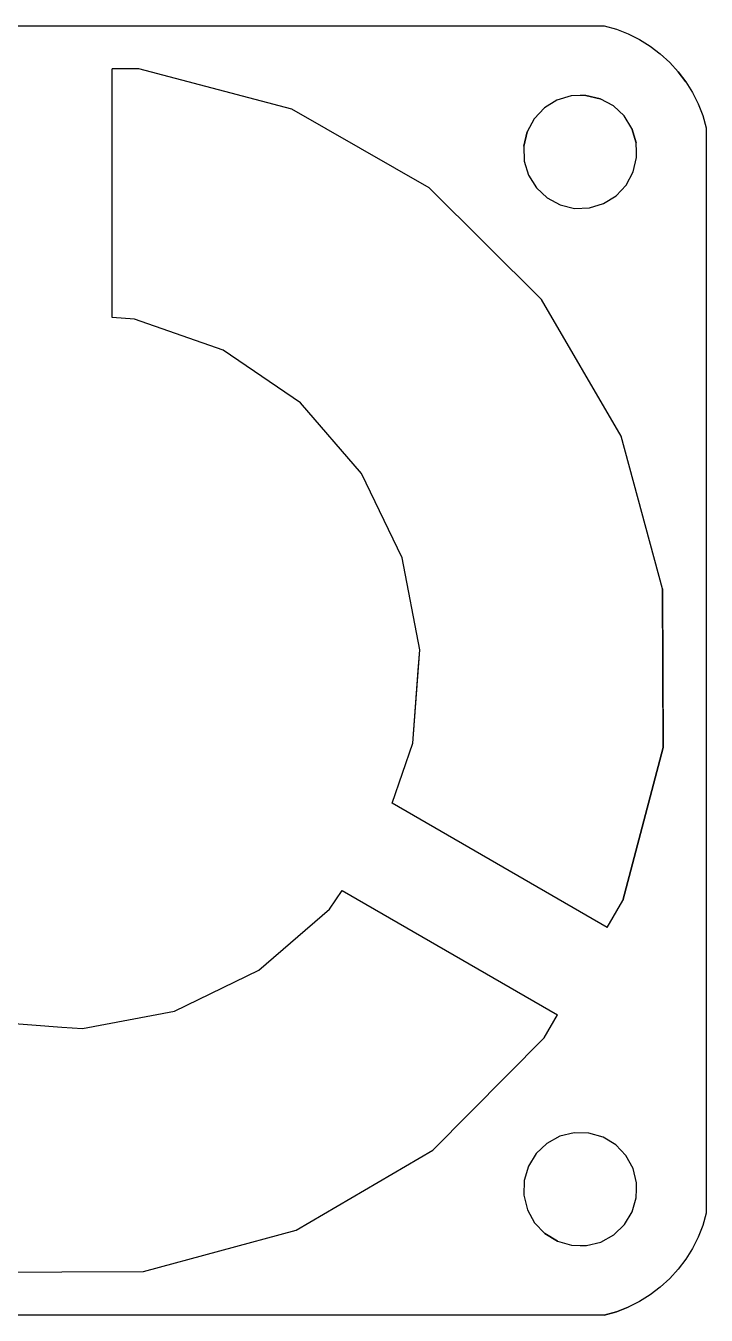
# Model space of a CAD drawing. Header units: metres. Extents: x 0 to 5.2, y 0 to 4.45.
# Drawn here: x 3.473 to 4.307, y 1.499 to 3.079 of the extents above; entities that cross this region are included whole.
import ezdxf

# ---------------------------------------------------------------- set-up
doc = ezdxf.new("R2010")
doc.units = ezdxf.units.M

msp = doc.modelspace()

# ---------------------------------------------------------------- linework, layer by layer
at = {"layer": '40mm_fan'}
for p, q in [((2.8815, 3.079, -0.4625), (4.1525, 3.079, -0.4625)), ((2.8815, 3.079, -0.0625), (4.1525, 3.079, -0.0625)), ((4.1525, 3.079, -0.4625), (4.1525, 3.079, -0.0625)), ((4.1525, 3.079, -0.0625), (4.182, 3.079, -0.0625)), ((4.1525, 3.079, -0.4625), (4.182, 3.079, -0.4625)), ((4.182, 3.079, -0.4625), (4.1969, 3.0747, -0.4625)), ((4.182, 3.079, -0.4625), (4.182, 3.079, -0.0625)), ((4.182, 3.079, -0.0625), (4.1969, 3.0747, -0.0625)), ((4.1969, 3.0747, -0.4625), (4.2113, 3.0691, -0.4625)), ((4.1969, 3.0747, -0.0625), (4.2113, 3.0691, -0.0625)), ((4.1969, 3.0747, -0.4625), (4.1969, 3.0747, -0.0625)), ((4.2113, 3.0691, -0.4625), (4.2252, 3.0621, -0.4625)), ((4.2113, 3.0691, -0.4625), (4.2113, 3.0691, -0.0625)), ((4.2113, 3.0691, -0.0625), (4.2252, 3.0621, -0.0625)), ((4.2252, 3.0621, -0.4625), (4.2384, 3.054, -0.4625)), ((4.2252, 3.0621, -0.0625), (4.2384, 3.054, -0.0625)), ((4.2252, 3.0621, -0.4625), (4.2252, 3.0621, -0.0625)), ((4.2384, 3.054, -0.4625), (4.2507, 3.0446, -0.4625)), ((4.2384, 3.054, -0.0625), (4.2507, 3.0446, -0.0625)), ((4.2384, 3.054, -0.4625), (4.2384, 3.054, -0.0625)), ((4.2507, 3.0446, -0.4625), (4.2622, 3.0342, -0.4625)), ((4.2507, 3.0446, -0.4625), (4.2507, 3.0446, -0.0625)), ((4.2507, 3.0446, -0.0625), (4.2622, 3.0342, -0.0625)), ((4.2622, 3.0342, -0.4625), (4.2726, 3.0227, -0.4625)), ((4.2622, 3.0342, -0.0625), (4.2726, 3.0227, -0.0625)), ((4.2622, 3.0342, -0.4625), (4.2622, 3.0342, -0.0625)), ((3.6112, 3.0263, -0.0625), (3.5785, 3.0261, -0.0625)), ((3.6112, 3.0263, -0.4625), (3.5785, 3.0261, -0.4625)), ((3.5785, 2.7214, -0.0625), (3.5785, 3.0261, -0.0625)), ((3.5785, 2.7214, -0.4625), (3.5785, 3.0261, -0.4625)), ((3.5785, 3.0261, -0.0625), (3.5785, 3.0261, -0.4625)), ((3.7988, 2.9768, -0.0625), (3.6112, 3.0263, -0.0625)), ((3.7988, 2.9768, -0.4625), (3.6112, 3.0263, -0.4625)), ((3.6112, 3.0263, -0.0625), (3.6112, 3.0263, -0.4625)), ((4.2726, 3.0227, -0.4625), (4.282, 3.0104, -0.4625)), ((4.2726, 3.0227, -0.0625), (4.282, 3.0104, -0.0625)), ((4.2726, 3.0227, -0.4625), (4.2726, 3.0227, -0.0625)), ((4.282, 3.0104, -0.4625), (4.2901, 2.9972, -0.4625)), ((4.282, 3.0104, -0.0625), (4.2901, 2.9972, -0.0625)), ((4.282, 3.0104, -0.4625), (4.282, 3.0104, -0.0625)), ((4.1239, 2.9879, -0.4625), (4.1085, 2.9783, -0.4625)), ((4.1239, 2.9879, -0.0625), (4.1085, 2.9783, -0.0625)), ((4.1413, 2.9931, -0.4625), (4.1239, 2.9879, -0.4625)), ((4.1413, 2.9931, -0.0625), (4.1239, 2.9879, -0.0625)), ((4.1239, 2.9879, -0.0625), (4.1239, 2.9879, -0.4625)), ((4.1525, 2.9934, -0.0625), (4.1413, 2.9931, -0.0625)), ((4.1525, 2.9934, -0.4625), (4.1413, 2.9931, -0.4625)), ((4.1413, 2.9931, -0.0625), (4.1413, 2.9931, -0.4625)), ((4.1594, 2.9937, -0.0625), (4.1525, 2.9934, -0.0625)), ((4.1594, 2.9937, -0.4625), (4.1525, 2.9934, -0.4625)), ((4.1525, 2.9934, -0.0625), (4.1525, 2.9934, -0.4625)), ((4.1771, 2.9895, -0.0625), (4.1594, 2.9937, -0.0625)), ((4.1771, 2.9895, -0.4625), (4.1594, 2.9937, -0.4625)), ((4.1594, 2.9937, -0.0625), (4.1594, 2.9937, -0.4625)), ((4.1931, 2.9809, -0.0625), (4.1771, 2.9895, -0.0625)), ((4.1771, 2.9895, -0.0625), (4.1771, 2.9895, -0.4625)), ((4.1931, 2.9809, -0.4625), (4.1771, 2.9895, -0.4625)), ((4.2901, 2.9972, -0.4625), (4.2971, 2.9833, -0.4625)), ((4.2901, 2.9972, -0.0625), (4.2971, 2.9833, -0.0625)), ((4.2901, 2.9972, -0.4625), (4.2901, 2.9972, -0.0625)), ((3.9672, 2.8804, -0.0625), (3.7988, 2.9768, -0.0625)), ((3.9672, 2.8804, -0.4625), (3.7988, 2.9768, -0.4625)), ((3.7988, 2.9768, -0.0625), (3.7988, 2.9768, -0.4625)), ((4.1085, 2.9783, -0.0625), (4.0961, 2.9651, -0.0625)), ((4.1085, 2.9783, -0.4625), (4.0961, 2.9651, -0.4625)), ((4.1085, 2.9783, -0.0625), (4.1085, 2.9783, -0.4625)), ((4.2063, 2.9685, -0.0625), (4.1931, 2.9809, -0.0625)), ((4.2063, 2.9685, -0.4625), (4.1931, 2.9809, -0.4625)), ((4.1931, 2.9809, -0.0625), (4.1931, 2.9809, -0.4625)), ((4.2971, 2.9833, -0.0625), (4.3027, 2.9689, -0.0625)), ((4.2971, 2.9833, -0.4625), (4.3027, 2.9689, -0.4625)), ((4.2971, 2.9833, -0.4625), (4.2971, 2.9833, -0.0625)), ((4.0961, 2.9651, -0.4625), (4.0875, 2.9491, -0.4625)), ((4.0961, 2.9651, -0.0625), (4.0875, 2.9491, -0.0625)), ((4.0961, 2.9651, -0.0625), (4.0961, 2.9651, -0.4625)), ((4.2159, 2.9531, -0.0625), (4.2063, 2.9685, -0.0625)), ((4.2159, 2.9531, -0.4625), (4.2063, 2.9685, -0.4625)), ((4.2063, 2.9685, -0.0625), (4.2063, 2.9685, -0.4625)), ((4.3027, 2.9689, -0.4625), (4.307, 2.954, -0.4625)), ((4.3027, 2.9689, -0.0625), (4.307, 2.954, -0.0625)), ((4.3027, 2.9689, -0.4625), (4.3027, 2.9689, -0.0625)), ((4.0875, 2.9491, -0.4625), (4.0833, 2.9314, -0.4625)), ((4.0875, 2.9491, -0.0625), (4.0833, 2.9314, -0.0625)), ((4.0875, 2.9491, -0.0625), (4.0875, 2.9491, -0.4625)), ((4.2159, 2.9531, -0.0625), (4.2159, 2.9531, -0.4625)), ((4.2211, 2.9357, -0.0625), (4.2159, 2.9531, -0.0625)), ((4.2211, 2.9357, -0.4625), (4.2159, 2.9531, -0.4625)), ((4.307, 2.954, -0.4625), (4.307, 2.954, -0.0625)), ((4.307, 2.954, -0.4625), (4.307, 2.9245, -0.4625)), ((4.307, 2.954, -0.0625), (4.307, 2.9245, -0.0625)), ((4.0833, 2.9314, -0.0625), (4.0839, 2.9133, -0.0625)), ((4.0833, 2.9314, -0.0625), (4.0833, 2.9314, -0.4625)), ((4.0833, 2.9314, -0.4625), (4.0839, 2.9133, -0.4625)), ((4.2214, 2.9245, -0.4625), (4.2211, 2.9357, -0.4625)), ((4.2211, 2.9357, -0.0625), (4.2211, 2.9357, -0.4625)), ((4.2214, 2.9245, -0.0625), (4.2211, 2.9357, -0.0625)), ((4.2217, 2.9176, -0.0625), (4.2214, 2.9245, -0.0625)), ((4.2217, 2.9176, -0.4625), (4.2214, 2.9245, -0.4625)), ((4.2214, 2.9245, -0.0625), (4.2214, 2.9245, -0.4625)), ((4.307, 2.9245, -0.4625), (4.307, 1.6535, -0.4625)), ((4.307, 2.9245, -0.0625), (4.307, 1.6535, -0.0625)), ((4.307, 2.9245, -0.4625), (4.307, 2.9245, -0.0625)), ((4.0839, 2.9133, -0.4625), (4.0891, 2.8959, -0.4625)), ((4.0839, 2.9133, -0.0625), (4.0839, 2.9133, -0.4625)), ((4.0839, 2.9133, -0.0625), (4.0891, 2.8959, -0.0625)), ((4.2175, 2.8999, -0.4625), (4.2217, 2.9176, -0.4625)), ((4.2175, 2.8999, -0.0625), (4.2217, 2.9176, -0.0625)), ((4.2217, 2.9176, -0.0625), (4.2217, 2.9176, -0.4625)), ((4.0891, 2.8959, -0.4625), (4.0987, 2.8805, -0.4625)), ((4.0891, 2.8959, -0.0625), (4.0891, 2.8959, -0.4625)), ((4.0891, 2.8959, -0.0625), (4.0987, 2.8805, -0.0625)), ((4.2089, 2.8839, -0.0625), (4.2175, 2.8999, -0.0625)), ((4.2089, 2.8839, -0.4625), (4.2175, 2.8999, -0.4625)), ((4.2175, 2.8999, -0.0625), (4.2175, 2.8999, -0.4625)), ((4.1049, 2.7437, -0.0625), (3.9672, 2.8804, -0.0625)), ((4.1049, 2.7437, -0.4625), (3.9672, 2.8804, -0.4625)), ((3.9672, 2.8804, -0.0625), (3.9672, 2.8804, -0.4625)), ((4.0987, 2.8805, -0.0625), (4.0987, 2.8805, -0.4625)), ((4.0987, 2.8805, -0.0625), (4.1119, 2.8681, -0.0625)), ((4.0987, 2.8805, -0.4625), (4.1119, 2.8681, -0.4625)), ((4.1965, 2.8707, -0.0625), (4.2089, 2.8839, -0.0625)), ((4.1965, 2.8707, -0.4625), (4.2089, 2.8839, -0.4625)), ((4.2089, 2.8839, -0.0625), (4.2089, 2.8839, -0.4625)), ((4.1119, 2.8681, -0.4625), (4.1279, 2.8595, -0.4625)), ((4.1119, 2.8681, -0.0625), (4.1119, 2.8681, -0.4625)), ((4.1119, 2.8681, -0.0625), (4.1279, 2.8595, -0.0625)), ((4.1637, 2.8559, -0.0625), (4.1811, 2.8611, -0.0625)), ((4.1637, 2.8559, -0.4625), (4.1811, 2.8611, -0.4625)), ((4.1811, 2.8611, -0.4625), (4.1965, 2.8707, -0.4625)), ((4.1811, 2.8611, -0.0625), (4.1965, 2.8707, -0.0625)), ((4.1811, 2.8611, -0.0625), (4.1811, 2.8611, -0.4625)), ((4.1965, 2.8707, -0.0625), (4.1965, 2.8707, -0.4625)), ((4.1279, 2.8595, -0.0625), (4.1456, 2.8553, -0.0625)), ((4.1279, 2.8595, -0.4625), (4.1456, 2.8553, -0.4625)), ((4.1279, 2.8595, -0.0625), (4.1279, 2.8595, -0.4625)), ((4.1456, 2.8553, -0.4625), (4.1637, 2.8559, -0.4625)), ((4.1456, 2.8553, -0.0625), (4.1637, 2.8559, -0.0625)), ((4.1456, 2.8553, -0.0625), (4.1456, 2.8553, -0.4625)), ((4.1637, 2.8559, -0.0625), (4.1637, 2.8559, -0.4625)), ((4.2026, 2.5761, -0.0625), (4.1049, 2.7437, -0.0625)), ((4.2026, 2.5761, -0.4625), (4.1049, 2.7437, -0.4625)), ((4.1049, 2.7437, -0.0625), (4.1049, 2.7437, -0.4625)), ((3.6061, 2.7194, -0.0625), (3.5785, 2.7214, -0.0625)), ((3.6061, 2.7194, -0.4625), (3.5785, 2.7214, -0.4625)), ((3.5785, 2.7214, -0.0625), (3.5785, 2.7214, -0.4625)), ((3.7145, 2.6816, -0.0625), (3.6061, 2.7194, -0.0625)), ((3.7145, 2.6816, -0.4625), (3.6061, 2.7194, -0.4625)), ((3.6061, 2.7194, -0.0625), (3.6061, 2.7194, -0.4625)), ((3.8094, 2.6171, -0.0625), (3.7145, 2.6816, -0.0625)), ((3.8094, 2.6171, -0.4625), (3.7145, 2.6816, -0.4625)), ((3.7145, 2.6816, -0.0625), (3.7145, 2.6816, -0.4625)), ((3.8843, 2.5303, -0.0625), (3.8094, 2.6171, -0.0625)), ((3.8843, 2.5303, -0.4625), (3.8094, 2.6171, -0.4625)), ((3.8094, 2.6171, -0.0625), (3.8094, 2.6171, -0.4625)), ((4.2535, 2.3889, -0.0625), (4.2026, 2.5761, -0.0625)), ((4.2535, 2.3889, -0.4625), (4.2026, 2.5761, -0.4625)), ((4.2026, 2.5761, -0.0625), (4.2026, 2.5761, -0.4625)), ((3.9343, 2.427, -0.0625), (3.8843, 2.5303, -0.0625)), ((3.9343, 2.427, -0.4625), (3.8843, 2.5303, -0.4625)), ((3.8843, 2.5303, -0.0625), (3.8843, 2.5303, -0.4625)), ((3.9558, 2.3143, -0.0625), (3.9343, 2.427, -0.0625)), ((3.9558, 2.3143, -0.4625), (3.9343, 2.427, -0.4625)), ((3.9343, 2.427, -0.0625), (3.9343, 2.427, -0.4625)), ((4.2543, 2.1948, -0.0625), (4.2535, 2.3889, -0.0625)), ((4.2543, 2.1948, -0.4625), (4.2535, 2.3889, -0.4625)), ((4.2535, 2.3889, -0.0625), (4.2535, 2.3889, -0.4625)), ((3.9474, 2.1999, -0.0625), (3.9558, 2.3143, -0.0625)), ((3.9474, 2.1999, -0.4625), (3.9558, 2.3143, -0.4625)), ((3.9558, 2.3143, -0.0625), (3.9558, 2.3143, -0.4625)), ((3.9218, 2.1263, -0.0625), (3.9474, 2.1999, -0.0625)), ((3.9218, 2.1263, -0.4625), (3.9474, 2.1999, -0.4625)), ((3.9474, 2.1999, -0.0625), (3.9474, 2.1999, -0.4625)), ((4.2048, 2.0072, -0.0625), (4.2543, 2.1948, -0.0625)), ((4.2048, 2.0072, -0.4625), (4.2543, 2.1948, -0.4625)), ((4.2543, 2.1948, -0.0625), (4.2543, 2.1948, -0.4625)), ((4.1857, 1.9739, -0.0625), (3.9218, 2.1263, -0.0625)), ((4.1857, 1.9739, -0.4625), (3.9218, 2.1263, -0.4625)), ((3.9218, 2.1263, -0.0625), (3.9218, 2.1263, -0.4625)), ((3.8451, 1.9966, -0.0625), (3.8607, 2.0195, -0.0625)), ((3.8451, 1.9966, -0.4625), (3.8607, 2.0195, -0.4625)), ((3.8607, 2.0195, -0.0625), (4.1246, 1.8672, -0.0625)), ((3.8607, 2.0195, -0.4625), (4.1246, 1.8672, -0.4625)), ((3.8607, 2.0195, -0.0625), (3.8607, 2.0195, -0.4625)), ((4.1857, 1.9739, -0.0625), (4.2048, 2.0072, -0.0625)), ((4.1857, 1.9739, -0.4625), (4.2048, 2.0072, -0.4625)), ((4.2048, 2.0072, -0.0625), (4.2048, 2.0072, -0.4625)), ((3.7583, 1.9217, -0.0625), (3.8451, 1.9966, -0.0625)), ((3.7583, 1.9217, -0.4625), (3.8451, 1.9966, -0.4625)), ((3.8451, 1.9966, -0.0625), (3.8451, 1.9966, -0.4625)), ((4.1857, 1.9739, -0.0625), (4.1857, 1.9739, -0.4625)), ((3.655, 1.8717, -0.0625), (3.7583, 1.9217, -0.0625)), ((3.655, 1.8717, -0.4625), (3.7583, 1.9217, -0.4625)), ((3.7583, 1.9217, -0.0625), (3.7583, 1.9217, -0.4625)), ((3.5423, 1.8502, -0.4625), (3.655, 1.8717, -0.4625)), ((3.5423, 1.8502, -0.0625), (3.655, 1.8717, -0.0625)), ((3.655, 1.8717, -0.0625), (3.655, 1.8717, -0.4625)), ((4.1084, 1.8388, -0.0625), (4.1246, 1.8672, -0.0625)), ((4.1084, 1.8388, -0.4625), (4.1246, 1.8672, -0.4625)), ((4.1246, 1.8672, -0.0625), (4.1246, 1.8672, -0.4625)), ((3.4279, 1.8586, -0.0625), (3.517, 1.8521, -0.0625)), ((3.4279, 1.8586, -0.4625), (3.517, 1.8521, -0.4625)), ((3.517, 1.8521, -0.0625), (3.5423, 1.8502, -0.0625)), ((3.517, 1.8521, -0.4625), (3.5423, 1.8502, -0.4625)), ((3.517, 1.8521, -0.0625), (3.517, 1.8521, -0.4625)), ((3.5423, 1.8502, -0.0625), (3.5423, 1.8502, -0.4625)), ((3.9717, 1.7011, -0.0625), (4.1084, 1.8388, -0.0625)), ((3.9717, 1.7011, -0.4625), (4.1084, 1.8388, -0.4625)), ((4.1084, 1.8388, -0.0625), (4.1084, 1.8388, -0.4625)), ((4.1449, 1.7226, -0.0625), (4.1273, 1.7183, -0.0625)), ((4.1449, 1.7226, -0.4625), (4.1273, 1.7183, -0.4625)), ((4.1631, 1.7222, -0.0625), (4.1449, 1.7226, -0.0625)), ((4.1631, 1.7222, -0.4625), (4.1449, 1.7226, -0.4625)), ((4.1449, 1.7226, -0.0625), (4.1449, 1.7226, -0.4625)), ((4.1114, 1.7095, -0.4625), (4.0983, 1.697, -0.4625)), ((4.1114, 1.7095, -0.0625), (4.0983, 1.697, -0.0625)), ((4.1273, 1.7183, -0.0625), (4.1114, 1.7095, -0.0625)), ((4.1273, 1.7183, -0.4625), (4.1114, 1.7095, -0.4625)), ((4.1114, 1.7095, -0.0625), (4.1114, 1.7095, -0.4625)), ((4.1273, 1.7183, -0.0625), (4.1273, 1.7183, -0.4625)), ((4.1805, 1.7171, -0.0625), (4.1631, 1.7222, -0.0625)), ((4.1805, 1.7171, -0.4625), (4.1631, 1.7222, -0.4625)), ((4.1631, 1.7222, -0.0625), (4.1631, 1.7222, -0.4625)), ((4.1805, 1.7171, -0.0625), (4.1805, 1.7171, -0.4625)), ((4.196, 1.7077, -0.0625), (4.1805, 1.7171, -0.0625)), ((4.196, 1.7077, -0.4625), (4.1805, 1.7171, -0.4625)), ((4.2085, 1.6946, -0.4625), (4.196, 1.7077, -0.4625)), ((4.2085, 1.6946, -0.0625), (4.196, 1.7077, -0.0625)), ((4.196, 1.7077, -0.0625), (4.196, 1.7077, -0.4625)), ((3.8041, 1.6034, -0.0625), (3.9717, 1.7011, -0.0625)), ((3.8041, 1.6034, -0.4625), (3.9717, 1.7011, -0.4625)), ((3.9717, 1.7011, -0.0625), (3.9717, 1.7011, -0.4625)), ((4.0983, 1.697, -0.0625), (4.0889, 1.6815, -0.0625)), ((4.0983, 1.697, -0.4625), (4.0889, 1.6815, -0.4625)), ((4.0983, 1.697, -0.0625), (4.0983, 1.697, -0.4625)), ((4.2173, 1.6787, -0.0625), (4.2085, 1.6946, -0.0625)), ((4.2085, 1.6946, -0.0625), (4.2085, 1.6946, -0.4625)), ((4.2173, 1.6787, -0.4625), (4.2085, 1.6946, -0.4625)), ((4.0889, 1.6815, -0.0625), (4.0838, 1.6641, -0.0625)), ((4.0889, 1.6815, -0.4625), (4.0838, 1.6641, -0.4625)), ((4.0889, 1.6815, -0.0625), (4.0889, 1.6815, -0.4625)), ((4.2173, 1.6787, -0.0625), (4.2173, 1.6787, -0.4625)), ((4.2216, 1.6611, -0.0625), (4.2173, 1.6787, -0.0625)), ((4.2216, 1.6611, -0.4625), (4.2173, 1.6787, -0.4625)), ((4.0838, 1.6641, -0.4625), (4.0834, 1.6459, -0.4625)), ((4.0838, 1.6641, -0.0625), (4.0834, 1.6459, -0.0625)), ((4.0838, 1.6641, -0.0625), (4.0838, 1.6641, -0.4625)), ((4.2214, 1.6535, -0.0625), (4.2216, 1.6611, -0.0625)), ((4.2214, 1.6535, -0.4625), (4.2216, 1.6611, -0.4625)), ((4.2216, 1.6611, -0.0625), (4.2216, 1.6611, -0.4625)), ((4.0834, 1.6459, -0.0625), (4.0877, 1.6283, -0.0625)), ((4.0834, 1.6459, -0.4625), (4.0877, 1.6283, -0.4625)), ((4.0834, 1.6459, -0.0625), (4.0834, 1.6459, -0.4625)), ((4.2212, 1.6429, -0.0625), (4.2214, 1.6535, -0.0625)), ((4.2212, 1.6429, -0.4625), (4.2214, 1.6535, -0.4625)), ((4.2214, 1.6535, -0.0625), (4.2214, 1.6535, -0.4625)), ((4.307, 1.6535, -0.4625), (4.307, 1.6535, -0.0625)), ((4.307, 1.6535, -0.0625), (4.307, 1.624, -0.0625)), ((4.307, 1.6535, -0.4625), (4.307, 1.624, -0.4625)), ((4.0877, 1.6283, -0.0625), (4.0965, 1.6124, -0.0625)), ((4.0877, 1.6283, -0.4625), (4.0965, 1.6124, -0.4625)), ((4.0877, 1.6283, -0.0625), (4.0877, 1.6283, -0.4625)), ((4.2161, 1.6255, -0.0625), (4.2212, 1.6429, -0.0625)), ((4.2161, 1.6255, -0.4625), (4.2212, 1.6429, -0.4625)), ((4.2212, 1.6429, -0.0625), (4.2212, 1.6429, -0.4625)), ((4.0965, 1.6124, -0.0625), (4.109, 1.5993, -0.0625)), ((4.0965, 1.6124, -0.4625), (4.109, 1.5993, -0.4625)), ((4.0965, 1.6124, -0.0625), (4.0965, 1.6124, -0.4625)), ((4.2067, 1.61, -0.4625), (4.2161, 1.6255, -0.4625)), ((4.2067, 1.61, -0.0625), (4.2161, 1.6255, -0.0625)), ((4.2161, 1.6255, -0.0625), (4.2161, 1.6255, -0.4625)), ((4.307, 1.624, -0.4625), (4.3027, 1.6091, -0.4625)), ((4.307, 1.624, -0.0625), (4.3027, 1.6091, -0.0625)), ((4.307, 1.624, -0.4625), (4.307, 1.624, -0.0625)), ((3.6169, 1.5525, -0.0625), (3.8041, 1.6034, -0.0625)), ((3.6169, 1.5525, -0.4625), (3.8041, 1.6034, -0.4625)), ((3.8041, 1.6034, -0.0625), (3.8041, 1.6034, -0.4625)), ((4.109, 1.5993, -0.0625), (4.109, 1.5993, -0.4625)), ((4.109, 1.5993, -0.0625), (4.1245, 1.5899, -0.0625)), ((4.109, 1.5993, -0.4625), (4.1245, 1.5899, -0.4625)), ((4.1777, 1.5887, -0.0625), (4.1936, 1.5975, -0.0625)), ((4.1777, 1.5887, -0.4625), (4.1936, 1.5975, -0.4625)), ((4.1936, 1.5975, -0.4625), (4.2067, 1.61, -0.4625)), ((4.1936, 1.5975, -0.0625), (4.2067, 1.61, -0.0625)), ((4.1936, 1.5975, -0.0625), (4.1936, 1.5975, -0.4625)), ((4.2067, 1.61, -0.0625), (4.2067, 1.61, -0.4625)), ((4.3027, 1.6091, -0.4625), (4.2971, 1.5947, -0.4625)), ((4.3027, 1.6091, -0.0625), (4.2971, 1.5947, -0.0625)), ((4.3027, 1.6091, -0.4625), (4.3027, 1.6091, -0.0625)), ((4.1245, 1.5899, -0.4625), (4.1419, 1.5848, -0.4625)), ((4.1245, 1.5899, -0.0625), (4.1419, 1.5848, -0.0625)), ((4.1245, 1.5899, -0.0625), (4.1245, 1.5899, -0.4625)), ((4.1419, 1.5848, -0.0625), (4.1525, 1.5846, -0.0625)), ((4.1419, 1.5848, -0.4625), (4.1525, 1.5846, -0.4625)), ((4.1419, 1.5848, -0.0625), (4.1419, 1.5848, -0.4625)), ((4.1525, 1.5846, -0.0625), (4.1601, 1.5844, -0.0625)), ((4.1525, 1.5846, -0.0625), (4.1525, 1.5846, -0.4625)), ((4.1525, 1.5846, -0.4625), (4.1601, 1.5844, -0.4625)), ((4.1601, 1.5844, -0.4625), (4.1777, 1.5887, -0.4625)), ((4.1601, 1.5844, -0.0625), (4.1777, 1.5887, -0.0625)), ((4.1601, 1.5844, -0.0625), (4.1601, 1.5844, -0.4625)), ((4.1777, 1.5887, -0.0625), (4.1777, 1.5887, -0.4625)), ((4.2901, 1.5808, -0.4625), (4.282, 1.5676, -0.4625)), ((4.2901, 1.5808, -0.0625), (4.282, 1.5676, -0.0625)), ((4.2971, 1.5947, -0.4625), (4.2901, 1.5808, -0.4625)), ((4.2971, 1.5947, -0.0625), (4.2901, 1.5808, -0.0625)), ((4.2901, 1.5808, -0.4625), (4.2901, 1.5808, -0.0625)), ((4.2971, 1.5947, -0.4625), (4.2971, 1.5947, -0.0625)), ((4.282, 1.5676, -0.4625), (4.2726, 1.5553, -0.4625)), ((4.282, 1.5676, -0.0625), (4.2726, 1.5553, -0.0625)), ((4.282, 1.5676, -0.4625), (4.282, 1.5676, -0.0625)), ((3.4228, 1.5517, -0.0625), (3.517, 1.5521, -0.0625)), ((3.4228, 1.5517, -0.4625), (3.517, 1.5521, -0.4625)), ((3.517, 1.5521, -0.0625), (3.6169, 1.5525, -0.0625)), ((3.517, 1.5521, -0.4625), (3.6169, 1.5525, -0.4625)), ((3.517, 1.5521, -0.0625), (3.517, 1.5521, -0.4625)), ((3.6169, 1.5525, -0.0625), (3.6169, 1.5525, -0.4625)), ((4.2726, 1.5553, -0.4625), (4.2622, 1.5438, -0.4625)), ((4.2726, 1.5553, -0.0625), (4.2622, 1.5438, -0.0625)), ((4.2726, 1.5553, -0.4625), (4.2726, 1.5553, -0.0625)), ((4.2507, 1.5334, -0.4625), (4.2384, 1.524, -0.4625)), ((4.2507, 1.5334, -0.0625), (4.2384, 1.524, -0.0625)), ((4.2622, 1.5438, -0.4625), (4.2507, 1.5334, -0.4625)), ((4.2622, 1.5438, -0.0625), (4.2507, 1.5334, -0.0625)), ((4.2507, 1.5334, -0.4625), (4.2507, 1.5334, -0.0625)), ((4.2622, 1.5438, -0.4625), (4.2622, 1.5438, -0.0625)), ((4.2384, 1.524, -0.4625), (4.2252, 1.5159, -0.4625)), ((4.2384, 1.524, -0.0625), (4.2252, 1.5159, -0.0625)), ((4.2384, 1.524, -0.4625), (4.2384, 1.524, -0.0625)), ((4.1969, 1.5033, -0.4625), (4.182, 1.499, -0.4625)), ((4.1969, 1.5033, -0.0625), (4.182, 1.499, -0.0625)), ((4.2113, 1.5089, -0.4625), (4.1969, 1.5033, -0.4625)), ((4.2113, 1.5089, -0.0625), (4.1969, 1.5033, -0.0625)), ((4.1969, 1.5033, -0.4625), (4.1969, 1.5033, -0.0625)), ((4.2252, 1.5159, -0.4625), (4.2113, 1.5089, -0.4625)), ((4.2252, 1.5159, -0.0625), (4.2113, 1.5089, -0.0625)), ((4.2113, 1.5089, -0.4625), (4.2113, 1.5089, -0.0625)), ((4.2252, 1.5159, -0.4625), (4.2252, 1.5159, -0.0625)), ((4.1525, 1.499, -0.4625), (2.8815, 1.499, -0.4625)), ((4.1525, 1.499, -0.0625), (2.8815, 1.499, -0.0625)), ((4.1525, 1.499, -0.4625), (4.1525, 1.499, -0.0625)), ((4.182, 1.499, -0.0625), (4.1525, 1.499, -0.0625)), ((4.182, 1.499, -0.4625), (4.1525, 1.499, -0.4625)), ((4.182, 1.499, -0.4625), (4.182, 1.499, -0.0625))]:
    msp.add_line(p, q, dxfattribs=at)
at = {"layer": 'Group#13'}
for p, q in [((2.8815, 3.079, -0.0625), (4.1525, 3.079, -0.0625)), ((2.8815, 3.079), (4.1525, 3.079)), ((4.1525, 3.079, -0.0625), (4.182, 3.079, -0.0625)), ((4.1525, 3.079), (4.182, 3.079)), ((4.1525, 3.079, -0.0625), (4.1525, 3.079)), ((4.182, 3.079, -0.0625), (4.1969, 3.0747, -0.0625)), ((4.182, 3.079), (4.1969, 3.0747)), ((4.182, 3.079, -0.0625), (4.182, 3.079)), ((4.1969, 3.0747, -0.0625), (4.2113, 3.0691, -0.0625)), ((4.1969, 3.0747), (4.2113, 3.0691)), ((4.1969, 3.0747, -0.0625), (4.1969, 3.0747)), ((4.2113, 3.0691, -0.0625), (4.2252, 3.0621, -0.0625)), ((4.2113, 3.0691), (4.2252, 3.0621)), ((4.2113, 3.0691, -0.0625), (4.2113, 3.0691)), ((4.2252, 3.0621, -0.0625), (4.2384, 3.054, -0.0625)), ((4.2252, 3.0621), (4.2384, 3.054)), ((4.2252, 3.0621, -0.0625), (4.2252, 3.0621)), ((4.2384, 3.054, -0.0625), (4.2507, 3.0446, -0.0625)), ((4.2384, 3.054), (4.2507, 3.0446)), ((4.2384, 3.054, -0.0625), (4.2384, 3.054)), ((4.2622, 3.0342, -0.0625), (4.2507, 3.0446, -0.0625)), ((4.2622, 3.0342), (4.2507, 3.0446)), ((4.2507, 3.0446, -0.0625), (4.2507, 3.0446)), ((4.2622, 3.0342, -0.0625), (4.2726, 3.0227, -0.0625)), ((4.2622, 3.0342), (4.2726, 3.0227)), ((4.2622, 3.0342, -0.0625), (4.2622, 3.0342)), ((3.6112, 3.0263, 0.0625), (3.5785, 3.0261, 0.0625)), ((3.6112, 3.0263, -0.0625), (3.5785, 3.0261, -0.0625)), ((3.5785, 2.7214, 0.0625), (3.5785, 3.0261, 0.0625)), ((3.5785, 3.0261, -0.0625), (3.5785, 3.0261, 0.0625)), ((3.5785, 2.7214, -0.0625), (3.5785, 3.0261, -0.0625)), ((3.7988, 2.9768, 0.0625), (3.6112, 3.0263, 0.0625)), ((3.6112, 3.0263, -0.0625), (3.6112, 3.0263, 0.0625)), ((3.7988, 2.9768, -0.0625), (3.6112, 3.0263, -0.0625)), ((4.282, 3.0104, -0.0625), (4.2726, 3.0227, -0.0625)), ((4.282, 3.0104), (4.2726, 3.0227)), ((4.2726, 3.0227, -0.0625), (4.2726, 3.0227)), ((4.282, 3.0104, -0.0625), (4.2901, 2.9972, -0.0625)), ((4.282, 3.0104), (4.2901, 2.9972)), ((4.282, 3.0104, -0.0625), (4.282, 3.0104)), ((4.1239, 2.9879, 0.0625), (4.1085, 2.9783, 0.0625)), ((4.1239, 2.9879, -0.0625), (4.1085, 2.9783, -0.0625)), ((4.1413, 2.9931, 0.0625), (4.1239, 2.9879, 0.0625)), ((4.1413, 2.9931, -0.0625), (4.1239, 2.9879, -0.0625)), ((4.1239, 2.9879, -0.0625), (4.1239, 2.9879, 0.0625)), ((4.1525, 2.9934, 0.0625), (4.1413, 2.9931, 0.0625)), ((4.1525, 2.9934, -0.0625), (4.1413, 2.9931, -0.0625)), ((4.1413, 2.9931, -0.0625), (4.1413, 2.9931, 0.0625)), ((4.1594, 2.9937, 0.0625), (4.1525, 2.9934, 0.0625)), ((4.1594, 2.9937, -0.0625), (4.1525, 2.9934, -0.0625)), ((4.1525, 2.9934, -0.0625), (4.1525, 2.9934, 0.0625)), ((4.1594, 2.9937, 0.0625), (4.1771, 2.9895, 0.0625)), ((4.1594, 2.9937, -0.0625), (4.1771, 2.9895, -0.0625)), ((4.1594, 2.9937, -0.0625), (4.1594, 2.9937, 0.0625)), ((4.1931, 2.9809, 0.0625), (4.1771, 2.9895, 0.0625)), ((4.1931, 2.9809, -0.0625), (4.1771, 2.9895, -0.0625)), ((4.1771, 2.9895, -0.0625), (4.1771, 2.9895, 0.0625)), ((4.2901, 2.9972, -0.0625), (4.2971, 2.9833, -0.0625)), ((4.2901, 2.9972), (4.2971, 2.9833)), ((4.2901, 2.9972, -0.0625), (4.2901, 2.9972)), ((3.9672, 2.8804, -0.0625), (3.7988, 2.9768, -0.0625)), ((3.9672, 2.8804, 0.0625), (3.7988, 2.9768, 0.0625)), ((3.7988, 2.9768, -0.0625), (3.7988, 2.9768, 0.0625)), ((4.1085, 2.9783, 0.0625), (4.0961, 2.9651, 0.0625)), ((4.1085, 2.9783, -0.0625), (4.0961, 2.9651, -0.0625)), ((4.1085, 2.9783, -0.0625), (4.1085, 2.9783, 0.0625)), ((4.2063, 2.9685, -0.0625), (4.1931, 2.9809, -0.0625)), ((4.2063, 2.9685, 0.0625), (4.1931, 2.9809, 0.0625)), ((4.1931, 2.9809, -0.0625), (4.1931, 2.9809, 0.0625)), ((4.2971, 2.9833, -0.0625), (4.3027, 2.9689, -0.0625)), ((4.2971, 2.9833), (4.3027, 2.9689)), ((4.2971, 2.9833, -0.0625), (4.2971, 2.9833)), ((4.0961, 2.9651, 0.0625), (4.0875, 2.9491, 0.0625)), ((4.0961, 2.9651, -0.0625), (4.0875, 2.9491, -0.0625)), ((4.0961, 2.9651, -0.0625), (4.0961, 2.9651, 0.0625)), ((4.2159, 2.9531, 0.0625), (4.2063, 2.9685, 0.0625)), ((4.2063, 2.9685, -0.0625), (4.2063, 2.9685, 0.0625)), ((4.2159, 2.9531, -0.0625), (4.2063, 2.9685, -0.0625)), ((4.3027, 2.9689, -0.0625), (4.307, 2.954, -0.0625)), ((4.3027, 2.9689), (4.307, 2.954)), ((4.3027, 2.9689, -0.0625), (4.3027, 2.9689)), ((4.0833, 2.9314, 0.0625), (4.0875, 2.9491, 0.0625)), ((4.0833, 2.9314, -0.0625), (4.0875, 2.9491, -0.0625)), ((4.0875, 2.9491, -0.0625), (4.0875, 2.9491, 0.0625)), ((4.2159, 2.9531, 0.0625), (4.2211, 2.9357, 0.0625)), ((4.2159, 2.9531, -0.0625), (4.2211, 2.9357, -0.0625)), ((4.2159, 2.9531, -0.0625), (4.2159, 2.9531, 0.0625)), ((4.307, 2.954, -0.0625), (4.307, 1.624, -0.0625)), ((4.307, 2.954), (4.307, 1.624)), ((4.307, 2.954, -0.0625), (4.307, 2.954)), ((4.0833, 2.9314, 0.0625), (4.0839, 2.9133, 0.0625)), ((4.0833, 2.9314, -0.0625), (4.0839, 2.9133, -0.0625)), ((4.0833, 2.9314, -0.0625), (4.0833, 2.9314, 0.0625)), ((4.2214, 2.9245, 0.0625), (4.2211, 2.9357, 0.0625)), ((4.2214, 2.9245, -0.0625), (4.2211, 2.9357, -0.0625)), ((4.2211, 2.9357, -0.0625), (4.2211, 2.9357, 0.0625)), ((4.2214, 2.9245, -0.0625), (4.2214, 2.9245, 0.0625)), ((4.2217, 2.9176, 0.0625), (4.2214, 2.9245, 0.0625)), ((4.2217, 2.9176, -0.0625), (4.2214, 2.9245, -0.0625)), ((4.0839, 2.9133, 0.0625), (4.0891, 2.8959, 0.0625)), ((4.0839, 2.9133, -0.0625), (4.0891, 2.8959, -0.0625)), ((4.0839, 2.9133, -0.0625), (4.0839, 2.9133, 0.0625)), ((4.2175, 2.8999, 0.0625), (4.2217, 2.9176, 0.0625)), ((4.2175, 2.8999, -0.0625), (4.2217, 2.9176, -0.0625)), ((4.2217, 2.9176, -0.0625), (4.2217, 2.9176, 0.0625)), ((4.0891, 2.8959, 0.0625), (4.0987, 2.8805, 0.0625)), ((4.0891, 2.8959, -0.0625), (4.0987, 2.8805, -0.0625)), ((4.0891, 2.8959, -0.0625), (4.0891, 2.8959, 0.0625)), ((4.2089, 2.8839, 0.0625), (4.2175, 2.8999, 0.0625)), ((4.2089, 2.8839, -0.0625), (4.2175, 2.8999, -0.0625)), ((4.2175, 2.8999, -0.0625), (4.2175, 2.8999, 0.0625)), ((3.9672, 2.8804, -0.0625), (3.9672, 2.8804, 0.0625)), ((4.1049, 2.7437, 0.0625), (3.9672, 2.8804, 0.0625)), ((4.1049, 2.7437, -0.0625), (3.9672, 2.8804, -0.0625)), ((4.0987, 2.8805, 0.0625), (4.1119, 2.8681, 0.0625)), ((4.0987, 2.8805, -0.0625), (4.1119, 2.8681, -0.0625)), ((4.0987, 2.8805, -0.0625), (4.0987, 2.8805, 0.0625)), ((4.1965, 2.8707, 0.0625), (4.2089, 2.8839, 0.0625)), ((4.1965, 2.8707, -0.0625), (4.2089, 2.8839, -0.0625)), ((4.2089, 2.8839, -0.0625), (4.2089, 2.8839, 0.0625)), ((4.1119, 2.8681, 0.0625), (4.1279, 2.8595, 0.0625)), ((4.1119, 2.8681, -0.0625), (4.1279, 2.8595, -0.0625)), ((4.1119, 2.8681, -0.0625), (4.1119, 2.8681, 0.0625)), ((4.1637, 2.8559, 0.0625), (4.1811, 2.8611, 0.0625)), ((4.1637, 2.8559, -0.0625), (4.1811, 2.8611, -0.0625)), ((4.1811, 2.8611, 0.0625), (4.1965, 2.8707, 0.0625)), ((4.1811, 2.8611, -0.0625), (4.1965, 2.8707, -0.0625)), ((4.1811, 2.8611, -0.0625), (4.1811, 2.8611, 0.0625)), ((4.1965, 2.8707, -0.0625), (4.1965, 2.8707, 0.0625)), ((4.1279, 2.8595, 0.0625), (4.1456, 2.8553, 0.0625)), ((4.1279, 2.8595, -0.0625), (4.1456, 2.8553, -0.0625)), ((4.1279, 2.8595, -0.0625), (4.1279, 2.8595, 0.0625)), ((4.1456, 2.8553, 0.0625), (4.1637, 2.8559, 0.0625)), ((4.1456, 2.8553, -0.0625), (4.1637, 2.8559, -0.0625)), ((4.1456, 2.8553, -0.0625), (4.1456, 2.8553, 0.0625)), ((4.1637, 2.8559, -0.0625), (4.1637, 2.8559, 0.0625)), ((4.2026, 2.5761, 0.0625), (4.1049, 2.7437, 0.0625)), ((4.2026, 2.5761, -0.0625), (4.1049, 2.7437, -0.0625)), ((4.1049, 2.7437, -0.0625), (4.1049, 2.7437, 0.0625)), ((3.6061, 2.7194, -0.0625), (3.5785, 2.7214, -0.0625)), ((3.5785, 2.7214, -0.0625), (3.5785, 2.7214, 0.0625)), ((3.6061, 2.7194, 0.0625), (3.5785, 2.7214, 0.0625)), ((3.6061, 2.7194, -0.0625), (3.6061, 2.7194, 0.0625)), ((3.7145, 2.6816, 0.0625), (3.6061, 2.7194, 0.0625)), ((3.7145, 2.6816, -0.0625), (3.6061, 2.7194, -0.0625)), ((3.8094, 2.6171, -0.0625), (3.7145, 2.6816, -0.0625)), ((3.7145, 2.6816, -0.0625), (3.7145, 2.6816, 0.0625)), ((3.8094, 2.6171, 0.0625), (3.7145, 2.6816, 0.0625)), ((3.8094, 2.6171, -0.0625), (3.8094, 2.6171, 0.0625)), ((3.8843, 2.5303, 0.0625), (3.8094, 2.6171, 0.0625)), ((3.8843, 2.5303, -0.0625), (3.8094, 2.6171, -0.0625)), ((4.2535, 2.3889, -0.0625), (4.2026, 2.5761, -0.0625)), ((4.2535, 2.3889, 0.0625), (4.2026, 2.5761, 0.0625)), ((4.2026, 2.5761, -0.0625), (4.2026, 2.5761, 0.0625)), ((3.9343, 2.427, 0.0625), (3.8843, 2.5303, 0.0625)), ((3.9343, 2.427, -0.0625), (3.8843, 2.5303, -0.0625)), ((3.8843, 2.5303, -0.0625), (3.8843, 2.5303, 0.0625)), ((3.9558, 2.3143, 0.0625), (3.9343, 2.427, 0.0625)), ((3.9343, 2.427, -0.0625), (3.9343, 2.427, 0.0625)), ((3.9558, 2.3143, -0.0625), (3.9343, 2.427, -0.0625)), ((4.2535, 2.3889, -0.0625), (4.2539, 2.289, -0.0625)), ((4.2535, 2.3889, 0.0625), (4.2539, 2.289, 0.0625)), ((4.2535, 2.3889, -0.0625), (4.2535, 2.3889, 0.0625)), ((3.9539, 2.289, 0.0625), (3.9558, 2.3143, 0.0625)), ((3.9539, 2.289, -0.0625), (3.9558, 2.3143, -0.0625)), ((3.9558, 2.3143, -0.0625), (3.9558, 2.3143, 0.0625)), ((3.9474, 2.1999, 0.0625), (3.9539, 2.289, 0.0625)), ((3.9474, 2.1999, -0.0625), (3.9539, 2.289, -0.0625)), ((3.9539, 2.289, -0.0625), (3.9539, 2.289, 0.0625)), ((4.2539, 2.289, -0.0625), (4.2539, 2.289, 0.0625)), ((4.2539, 2.289, 0.0625), (4.2543, 2.1948, 0.0625)), ((4.2539, 2.289, -0.0625), (4.2543, 2.1948, -0.0625)), ((3.9218, 2.1263, 0.0625), (3.9474, 2.1999, 0.0625)), ((3.9218, 2.1263, -0.0625), (3.9474, 2.1999, -0.0625)), ((3.9474, 2.1999, -0.0625), (3.9474, 2.1999, 0.0625)), ((4.2543, 2.1948, 0.0625), (4.2048, 2.0072, 0.0625)), ((4.2543, 2.1948, -0.0625), (4.2048, 2.0072, -0.0625)), ((4.2543, 2.1948, -0.0625), (4.2543, 2.1948, 0.0625)), ((4.1857, 1.9739, 0.0625), (3.9218, 2.1263, 0.0625)), ((3.9218, 2.1263, -0.0625), (3.9218, 2.1263, 0.0625)), ((4.1857, 1.9739, -0.0625), (3.9218, 2.1263, -0.0625)), ((3.8451, 1.9966, 0.0625), (3.8607, 2.0195, 0.0625)), ((3.8451, 1.9966, -0.0625), (3.8607, 2.0195, -0.0625)), ((3.8607, 2.0195, 0.0625), (4.1246, 1.8672, 0.0625)), ((3.8607, 2.0195, -0.0625), (4.1246, 1.8672, -0.0625)), ((3.8607, 2.0195, -0.0625), (3.8607, 2.0195, 0.0625)), ((4.1857, 1.9739, -0.0625), (4.2048, 2.0072, -0.0625)), ((4.1857, 1.9739, 0.0625), (4.2048, 2.0072, 0.0625)), ((4.2048, 2.0072, -0.0625), (4.2048, 2.0072, 0.0625)), ((3.7583, 1.9217, 0.0625), (3.8451, 1.9966, 0.0625)), ((3.7583, 1.9217, -0.0625), (3.8451, 1.9966, -0.0625)), ((3.8451, 1.9966, -0.0625), (3.8451, 1.9966, 0.0625)), ((4.1857, 1.9739, -0.0625), (4.1857, 1.9739, 0.0625)), ((3.655, 1.8717, 0.0625), (3.7583, 1.9217, 0.0625)), ((3.655, 1.8717, -0.0625), (3.7583, 1.9217, -0.0625)), ((3.7583, 1.9217, -0.0625), (3.7583, 1.9217, 0.0625)), ((3.5423, 1.8502, 0.0625), (3.655, 1.8717, 0.0625)), ((3.5423, 1.8502, -0.0625), (3.655, 1.8717, -0.0625)), ((3.655, 1.8717, -0.0625), (3.655, 1.8717, 0.0625)), ((4.1084, 1.8388, -0.0625), (4.1246, 1.8672, -0.0625)), ((4.1084, 1.8388, 0.0625), (4.1246, 1.8672, 0.0625)), ((4.1246, 1.8672, -0.0625), (4.1246, 1.8672, 0.0625)), ((3.4279, 1.8586, 0.0625), (3.517, 1.8521, 0.0625)), ((3.4279, 1.8586, -0.0625), (3.517, 1.8521, -0.0625)), ((3.517, 1.8521, 0.0625), (3.5423, 1.8502, 0.0625)), ((3.517, 1.8521, -0.0625), (3.5423, 1.8502, -0.0625)), ((3.517, 1.8521, -0.0625), (3.517, 1.8521, 0.0625)), ((3.5423, 1.8502, -0.0625), (3.5423, 1.8502, 0.0625)), ((4.1084, 1.8388, -0.0625), (3.9717, 1.7011, -0.0625)), ((4.1084, 1.8388, 0.0625), (3.9717, 1.7011, 0.0625)), ((4.1084, 1.8388, -0.0625), (4.1084, 1.8388, 0.0625)), ((4.1449, 1.7226, -0.0625), (4.1273, 1.7183, -0.0625)), ((4.1449, 1.7226, 0.0625), (4.1273, 1.7183, 0.0625)), ((4.1631, 1.7222, -0.0625), (4.1449, 1.7226, -0.0625)), ((4.1631, 1.7222, 0.0625), (4.1449, 1.7226, 0.0625)), ((4.1449, 1.7226, -0.0625), (4.1449, 1.7226, 0.0625)), ((4.1114, 1.7095, -0.0625), (4.0983, 1.697, -0.0625)), ((4.1114, 1.7095, 0.0625), (4.0983, 1.697, 0.0625)), ((4.1273, 1.7183, 0.0625), (4.1114, 1.7095, 0.0625)), ((4.1273, 1.7183, -0.0625), (4.1114, 1.7095, -0.0625)), ((4.1114, 1.7095, -0.0625), (4.1114, 1.7095, 0.0625)), ((4.1273, 1.7183, -0.0625), (4.1273, 1.7183, 0.0625)), ((4.1631, 1.7222, -0.0625), (4.1631, 1.7222, 0.0625)), ((4.1805, 1.7171, -0.0625), (4.1631, 1.7222, -0.0625)), ((4.1805, 1.7171, 0.0625), (4.1631, 1.7222, 0.0625)), ((4.1805, 1.7171, -0.0625), (4.1805, 1.7171, 0.0625)), ((4.196, 1.7077, 0.0625), (4.1805, 1.7171, 0.0625)), ((4.196, 1.7077, -0.0625), (4.1805, 1.7171, -0.0625)), ((4.2085, 1.6946, 0.0625), (4.196, 1.7077, 0.0625)), ((4.2085, 1.6946, -0.0625), (4.196, 1.7077, -0.0625)), ((4.196, 1.7077, -0.0625), (4.196, 1.7077, 0.0625)), ((3.8041, 1.6034, -0.0625), (3.9717, 1.7011, -0.0625)), ((3.8041, 1.6034, 0.0625), (3.9717, 1.7011, 0.0625)), ((3.9717, 1.7011, -0.0625), (3.9717, 1.7011, 0.0625)), ((4.0983, 1.697, -0.0625), (4.0889, 1.6815, -0.0625)), ((4.0983, 1.697, 0.0625), (4.0889, 1.6815, 0.0625)), ((4.0983, 1.697, -0.0625), (4.0983, 1.697, 0.0625)), ((4.2085, 1.6946, -0.0625), (4.2085, 1.6946, 0.0625)), ((4.2173, 1.6787, 0.0625), (4.2085, 1.6946, 0.0625)), ((4.2173, 1.6787, -0.0625), (4.2085, 1.6946, -0.0625)), ((4.0889, 1.6815, -0.0625), (4.0838, 1.6641, -0.0625)), ((4.0889, 1.6815, 0.0625), (4.0838, 1.6641, 0.0625)), ((4.0889, 1.6815, -0.0625), (4.0889, 1.6815, 0.0625)), ((4.2216, 1.6611, 0.0625), (4.2173, 1.6787, 0.0625)), ((4.2216, 1.6611, -0.0625), (4.2173, 1.6787, -0.0625)), ((4.2173, 1.6787, -0.0625), (4.2173, 1.6787, 0.0625)), ((4.0838, 1.6641, -0.0625), (4.0834, 1.6459, -0.0625)), ((4.0838, 1.6641, 0.0625), (4.0834, 1.6459, 0.0625)), ((4.0838, 1.6641, -0.0625), (4.0838, 1.6641, 0.0625)), ((4.2214, 1.6535, -0.0625), (4.2216, 1.6611, -0.0625)), ((4.2214, 1.6535, 0.0625), (4.2216, 1.6611, 0.0625)), ((4.2216, 1.6611, -0.0625), (4.2216, 1.6611, 0.0625)), ((4.0834, 1.6459, -0.0625), (4.0834, 1.6459, 0.0625)), ((4.0834, 1.6459, -0.0625), (4.0877, 1.6283, -0.0625)), ((4.0834, 1.6459, 0.0625), (4.0877, 1.6283, 0.0625)), ((4.2212, 1.6429, 0.0625), (4.2214, 1.6535, 0.0625)), ((4.2212, 1.6429, -0.0625), (4.2214, 1.6535, -0.0625)), ((4.2214, 1.6535, -0.0625), (4.2214, 1.6535, 0.0625)), ((4.0877, 1.6283, -0.0625), (4.0877, 1.6283, 0.0625)), ((4.0877, 1.6283, -0.0625), (4.0965, 1.6124, -0.0625)), ((4.0877, 1.6283, 0.0625), (4.0965, 1.6124, 0.0625)), ((4.2161, 1.6255, -0.0625), (4.2212, 1.6429, -0.0625)), ((4.2161, 1.6255, 0.0625), (4.2212, 1.6429, 0.0625)), ((4.2212, 1.6429, -0.0625), (4.2212, 1.6429, 0.0625)), ((4.0965, 1.6124, -0.0625), (4.0965, 1.6124, 0.0625)), ((4.109, 1.5993, -0.0625), (4.0965, 1.6124, -0.0625)), ((4.109, 1.5993, 0.0625), (4.0965, 1.6124, 0.0625)), ((4.2067, 1.61, 0.0625), (4.2161, 1.6255, 0.0625)), ((4.2067, 1.61, -0.0625), (4.2161, 1.6255, -0.0625)), ((4.2161, 1.6255, -0.0625), (4.2161, 1.6255, 0.0625)), ((4.307, 1.624, -0.0625), (4.3027, 1.6091, -0.0625)), ((4.307, 1.624), (4.3027, 1.6091)), ((4.307, 1.624, -0.0625), (4.307, 1.624)), ((3.6169, 1.5525, -0.0625), (3.8041, 1.6034, -0.0625)), ((3.6169, 1.5525, 0.0625), (3.8041, 1.6034, 0.0625)), ((3.8041, 1.6034, -0.0625), (3.8041, 1.6034, 0.0625)), ((4.109, 1.5993, -0.0625), (4.109, 1.5993, 0.0625)), ((4.1245, 1.5899, -0.0625), (4.109, 1.5993, -0.0625)), ((4.1245, 1.5899, 0.0625), (4.109, 1.5993, 0.0625)), ((4.1777, 1.5887, 0.0625), (4.1936, 1.5975, 0.0625)), ((4.1777, 1.5887, -0.0625), (4.1936, 1.5975, -0.0625)), ((4.1936, 1.5975, 0.0625), (4.2067, 1.61, 0.0625)), ((4.1936, 1.5975, -0.0625), (4.2067, 1.61, -0.0625)), ((4.1936, 1.5975, -0.0625), (4.1936, 1.5975, 0.0625)), ((4.2067, 1.61, -0.0625), (4.2067, 1.61, 0.0625)), ((4.3027, 1.6091, -0.0625), (4.2971, 1.5947, -0.0625)), ((4.3027, 1.6091), (4.2971, 1.5947)), ((4.3027, 1.6091, -0.0625), (4.3027, 1.6091)), ((4.1245, 1.5899, -0.0625), (4.1245, 1.5899, 0.0625)), ((4.1245, 1.5899, 0.0625), (4.1419, 1.5848, 0.0625)), ((4.1245, 1.5899, -0.0625), (4.1419, 1.5848, -0.0625)), ((4.1419, 1.5848, 0.0625), (4.1525, 1.5846, 0.0625)), ((4.1419, 1.5848, -0.0625), (4.1419, 1.5848, 0.0625)), ((4.1419, 1.5848, -0.0625), (4.1525, 1.5846, -0.0625)), ((4.1525, 1.5846, 0.0625), (4.1601, 1.5844, 0.0625)), ((4.1525, 1.5846, -0.0625), (4.1525, 1.5846, 0.0625)), ((4.1525, 1.5846, -0.0625), (4.1601, 1.5844, -0.0625)), ((4.1601, 1.5844, 0.0625), (4.1777, 1.5887, 0.0625)), ((4.1601, 1.5844, -0.0625), (4.1777, 1.5887, -0.0625)), ((4.1601, 1.5844, -0.0625), (4.1601, 1.5844, 0.0625)), ((4.1777, 1.5887, -0.0625), (4.1777, 1.5887, 0.0625)), ((4.2901, 1.5808, -0.0625), (4.282, 1.5676, -0.0625)), ((4.2901, 1.5808), (4.282, 1.5676)), ((4.2971, 1.5947, -0.0625), (4.2901, 1.5808, -0.0625)), ((4.2971, 1.5947), (4.2901, 1.5808)), ((4.2901, 1.5808, -0.0625), (4.2901, 1.5808)), ((4.2971, 1.5947, -0.0625), (4.2971, 1.5947)), ((4.282, 1.5676, -0.0625), (4.2726, 1.5553, -0.0625)), ((4.282, 1.5676), (4.2726, 1.5553)), ((4.282, 1.5676, -0.0625), (4.282, 1.5676)), ((3.4228, 1.5517, -0.0625), (3.517, 1.5521, -0.0625)), ((3.4228, 1.5517, 0.0625), (3.517, 1.5521, 0.0625)), ((3.517, 1.5521, -0.0625), (3.6169, 1.5525, -0.0625)), ((3.517, 1.5521, 0.0625), (3.6169, 1.5525, 0.0625)), ((3.517, 1.5521, -0.0625), (3.517, 1.5521, 0.0625)), ((3.6169, 1.5525, -0.0625), (3.6169, 1.5525, 0.0625)), ((4.2726, 1.5553, -0.0625), (4.2622, 1.5438, -0.0625)), ((4.2726, 1.5553), (4.2622, 1.5438)), ((4.2726, 1.5553, -0.0625), (4.2726, 1.5553)), ((4.2507, 1.5334, -0.0625), (4.2384, 1.524, -0.0625)), ((4.2507, 1.5334), (4.2384, 1.524)), ((4.2622, 1.5438, -0.0625), (4.2507, 1.5334, -0.0625)), ((4.2622, 1.5438), (4.2507, 1.5334)), ((4.2507, 1.5334, -0.0625), (4.2507, 1.5334)), ((4.2622, 1.5438, -0.0625), (4.2622, 1.5438)), ((4.2384, 1.524, -0.0625), (4.2252, 1.5159, -0.0625)), ((4.2384, 1.524), (4.2252, 1.5159)), ((4.2384, 1.524, -0.0625), (4.2384, 1.524)), ((4.182, 1.499, -0.0625), (4.1969, 1.5033, -0.0625)), ((4.182, 1.499), (4.1969, 1.5033)), ((4.1969, 1.5033, -0.0625), (4.2113, 1.5089, -0.0625)), ((4.1969, 1.5033), (4.2113, 1.5089)), ((4.1969, 1.5033, -0.0625), (4.1969, 1.5033)), ((4.2252, 1.5159, -0.0625), (4.2113, 1.5089, -0.0625)), ((4.2252, 1.5159), (4.2113, 1.5089)), ((4.2113, 1.5089, -0.0625), (4.2113, 1.5089)), ((4.2252, 1.5159, -0.0625), (4.2252, 1.5159)), ((4.1525, 1.499, -0.0625), (2.8815, 1.499, -0.0625)), ((4.1525, 1.499), (2.8815, 1.499)), ((4.182, 1.499, -0.0625), (4.1525, 1.499, -0.0625)), ((4.182, 1.499), (4.1525, 1.499)), ((4.1525, 1.499, -0.0625), (4.1525, 1.499)), ((4.182, 1.499, -0.0625), (4.182, 1.499))]:
    msp.add_line(p, q, dxfattribs=at)

doc.saveas('drawing.dxf')
